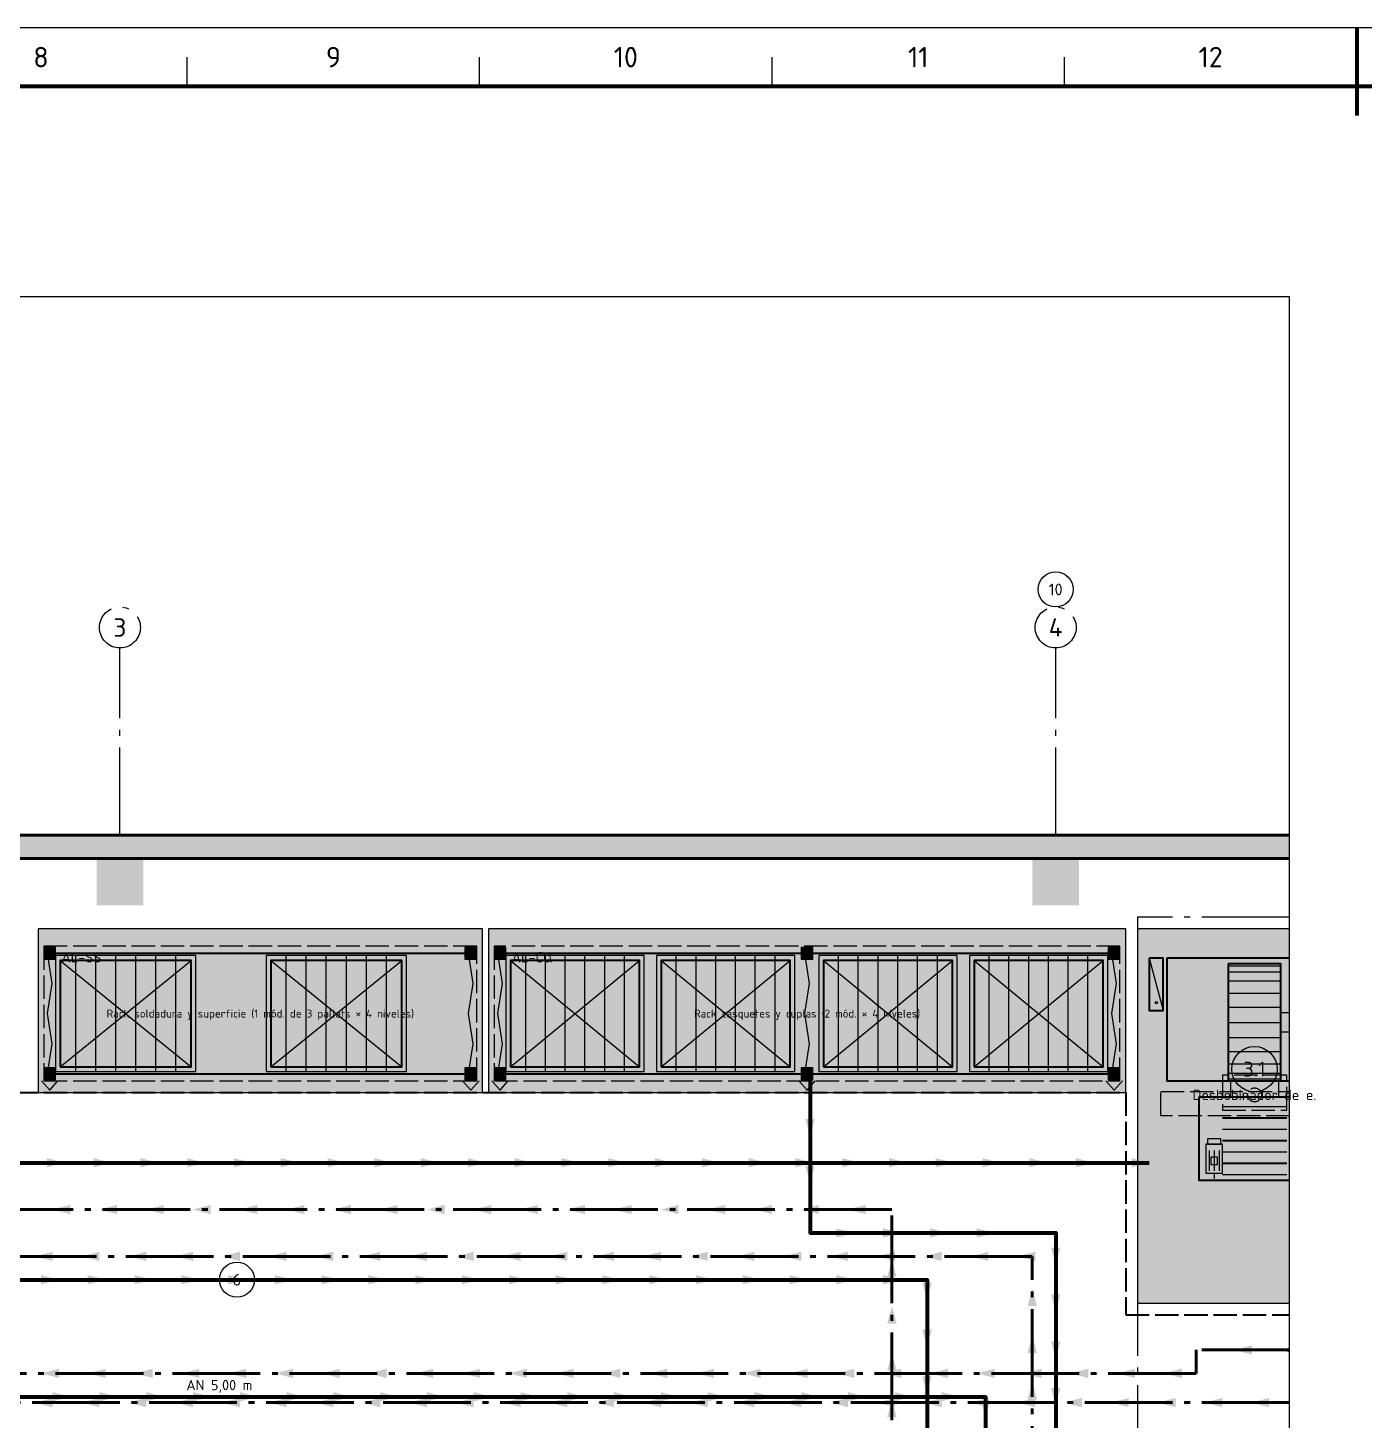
# Model space of a CAD drawing. Header units: millimetres. Extents: x 0 to 2430, y 0 to 841.
# Drawn here: x 367.2 to 595.8, y 603 to 841 of the extents above; entities that cross this region are included whole.
import ezdxf
from ezdxf.enums import TextEntityAlignment as Align

# ---------------------------------------------------------------- set-up
doc = ezdxf.new("R2010")
doc.units = ezdxf.units.MM
doc.linetypes.add('IRAM-E-TRAZOS', pattern=[5, 4, -1])
doc.linetypes.add('IRAM-F-TRAZO-PUNTO', pattern=[20, 15, -2, 1, -2])
for name, color, linetype, lineweight in [('06-TEXTO', 7, 'CONTINUOUS', 25), ('07-RECUADRO', 7, 'CONTINUOUS', 70), ('08-FINA', 5, 'CONTINUOUS', 18), ('A-COLUMNA', 7, 'CONTINUOUS', 50), ('A-EJE', 1, 'IRAM-F-TRAZO-PUNTO', 18), ('A-EQUIPO-FINO', 8, 'CONTINUOUS', 13), ('A-EQUIPO-OCULTO', 8, 'IRAM-E-TRAZOS', 13), ('A-EQUIPO-RELLENO', 9, 'CONTINUOUS', 13), ('A-EXTERIOR', 8, 'CONTINUOUS', 25), ('A-MURO', 7, 'CONTINUOUS', 50), ('A-PASO', 7, 'CONTINUOUS', 25), ('A-RELLENO', 9, 'CONTINUOUS', 13), ('A-SECTOR', 1, 'CONTINUOUS', 25), ('A-SECTOR-TXT', 1, 'CONTINUOUS', 25), ('A-SEGURIDAD', 1, 'IRAM-E-TRAZOS', 18), ('A-TEXTO', 7, 'CONTINUOUS', 18), ('F-MP', 5, 'CONTINUOUS', 70), ('F-SCRAP', 8, 'IRAM-F-TRAZO-PUNTO', 50)]:
    doc.layers.add(name, color=color, linetype=linetype, lineweight=lineweight)
for name, color, linetype, lineweight, true_color in [('A-EQUIPO', 30, 'CONTINUOUS', 35, 0xe67800), ('A-PASILLO', 2, 'IRAM-E-TRAZOS', 35, 0xd7a500), ('A-ZONA-LOG', 5, 'IRAM-F-TRAZO-PUNTO', 25, 0x285ac8)]:
    doc.layers.add(name, color=color, linetype=linetype, lineweight=lineweight, true_color=true_color)
doc.styles.add('ISO3098', font='isocpeur.ttf')

msp = doc.modelspace()

# ---------------------------------------------------------------- hatches: boundary and pattern name
at = {"layer": 'A-COLUMNA', "true_color": 0x000000}
h = msp.add_hatch(color=7, dxfattribs=at)
h.dxf.hatch_style = 1
h.paths.add_polyline_path([(379, 691), (387, 691), (387, 699), (379, 699)])
h = msp.add_hatch(color=7, dxfattribs=at)
h.dxf.hatch_style = 1
h.paths.add_polyline_path([(539, 691), (547, 691), (547, 699), (539, 699)])
at = {"layer": 'A-EQUIPO-RELLENO', "true_color": 0x969ba0}
h = msp.add_hatch(color=7, dxfattribs=at)
h.dxf.hatch_style = 1
h.paths.add_polyline_path([(370, 681.8), (372, 681.8), (372, 683.8), (370, 683.8)])
h = msp.add_hatch(color=7, dxfattribs=at)
h.dxf.hatch_style = 1
h.paths.add_polyline_path([(442, 681.8), (444, 681.8), (444, 683.8), (442, 683.8)])
h = msp.add_hatch(color=7, dxfattribs=at)
h.dxf.hatch_style = 1
h.paths.add_polyline_path([(447, 681.8), (449, 681.8), (449, 683.8), (447, 683.8)])
h = msp.add_hatch(color=7, dxfattribs=at)
h.dxf.hatch_style = 1
h.paths.add_polyline_path([(499.5, 681.8), (501.5, 681.8), (501.5, 683.8), (499.5, 683.8)])
h = msp.add_hatch(color=7, dxfattribs=at)
h.dxf.hatch_style = 1
h.paths.add_polyline_path([(552, 681.8), (554, 681.8), (554, 683.8), (552, 683.8)])
at = {"layer": 'A-EQUIPO-RELLENO', "true_color": 0xeedec0}
h = msp.add_hatch(color=7, dxfattribs=at)
h.dxf.hatch_style = 1
h.paths.add_polyline_path([(372, 662.6), (396, 662.6), (396, 682.4), (372, 682.4)])
h = msp.add_hatch(color=7, dxfattribs=at)
h.dxf.hatch_style = 1
h.paths.add_polyline_path([(408, 662.6), (432, 662.6), (432, 682.4), (408, 682.4)])
h = msp.add_hatch(color=7, dxfattribs=at)
h.dxf.hatch_style = 1
h.paths.add_polyline_path([(449, 662.6), (472.65, 662.6), (472.65, 682.4), (449, 682.4)])
h = msp.add_hatch(color=7, dxfattribs=at)
h.dxf.hatch_style = 1
h.paths.add_polyline_path([(474.75, 662.6), (498.4, 662.6), (498.4, 682.4), (474.75, 682.4)])
h = msp.add_hatch(color=7, dxfattribs=at)
h.dxf.hatch_style = 1
h.paths.add_polyline_path([(502.5, 662.6), (526.15, 662.6), (526.15, 682.4), (502.5, 682.4)])
h = msp.add_hatch(color=7, dxfattribs=at)
h.dxf.hatch_style = 1
h.paths.add_polyline_path([(528.25, 662.6), (551.9, 662.6), (551.9, 682.4), (528.25, 682.4)])
at = {"layer": 'A-EQUIPO-RELLENO', "true_color": 0xcdd0d4}
h = msp.add_hatch(color=7, dxfattribs=at)
h.dxf.hatch_style = 1
h.paths.add_polyline_path([(559, 682), (559, 673), (561.4, 673), (561.4, 682)])
at = {"layer": 'A-EQUIPO-RELLENO', "true_color": 0xeeeeee}
h = msp.add_hatch(color=7, dxfattribs=at)
h.dxf.hatch_style = 1
h.paths.add_polyline_path([(562, 661), (562, 682), (583, 682), (583, 661)])
at = {"layer": 'A-EQUIPO-RELLENO', "true_color": 0xe2e7ee}
h = msp.add_hatch(color=7, dxfattribs=at)
h.dxf.hatch_style = 1
h.paths.add_polyline_path([(572.5, 681), (572.5, 661), (581.5, 661), (581.5, 681)])
at = {"layer": 'A-EQUIPO-RELLENO', "true_color": 0xcdd0d4}
h = msp.add_hatch(color=7, dxfattribs=at)
h.dxf.hatch_style = 1
h.paths.add_polyline_path([(581.5, 669.4), (581.5, 672.6), (583, 672.6), (583, 669.4)])
at = {"layer": 'A-EQUIPO-RELLENO', "true_color": 0xffffff}
h = msp.add_hatch(color=7, dxfattribs=at)
h.dxf.hatch_style = 1
h.paths.add_polyline_path([(580.872, 663), (580.7749, 663.8616), (580.4886, 664.68), (580.0273, 665.4142), (579.4142, 666.0273), (578.68, 666.4886), (577.8616, 666.7749), (577, 666.872), (576.1384, 666.7749), (575.32, 666.4886), (574.5858, 666.0273), (573.9727, 665.4142), (573.5114, 664.68), (573.2251, 663.8616), (573.128, 663), (573.2251, 662.1384), (573.5114, 661.32), (573.9727, 660.5858), (574.5858, 659.9727), (575.32, 659.5114), (576.1384, 659.2251), (577, 659.128), (577.8616, 659.2251), (578.68, 659.5114), (579.4142, 659.9727), (580.0273, 660.5858), (580.4886, 661.32), (580.7749, 662.1384)])
at = {"layer": 'A-EQUIPO-RELLENO', "true_color": 0x969ba0}
h = msp.add_hatch(color=7, dxfattribs=at)
h.dxf.hatch_style = 1
h.paths.add_polyline_path([(370, 661.2), (372, 661.2), (372, 663.2), (370, 663.2)])
h = msp.add_hatch(color=7, dxfattribs=at)
h.dxf.hatch_style = 1
h.paths.add_polyline_path([(442, 661.2), (444, 661.2), (444, 663.2), (442, 663.2)])
h = msp.add_hatch(color=7, dxfattribs=at)
h.dxf.hatch_style = 1
h.paths.add_polyline_path([(447, 661.2), (449, 661.2), (449, 663.2), (447, 663.2)])
h = msp.add_hatch(color=7, dxfattribs=at)
h.dxf.hatch_style = 1
h.paths.add_polyline_path([(499.5, 661.2), (501.5, 661.2), (501.5, 663.2), (499.5, 663.2)])
h = msp.add_hatch(color=7, dxfattribs=at)
h.dxf.hatch_style = 1
h.paths.add_polyline_path([(552, 661.2), (554, 661.2), (554, 663.2), (552, 663.2)])
at = {"layer": 'A-EQUIPO-RELLENO', "true_color": 0xe2e7ee}
h = msp.add_hatch(color=7, dxfattribs=at)
h.dxf.hatch_style = 1
h.paths.add_polyline_path([(567.5, 644), (567.5, 658.2), (583, 658.2), (583, 644)])
at = {"layer": 'A-EQUIPO-RELLENO', "true_color": 0xcdd0d4}
h = msp.add_hatch(color=7, dxfattribs=at)
h.dxf.hatch_style = 1
h.paths.add_polyline_path([(568.7, 650.2), (568.7, 645.2), (571.5, 645.2), (571.5, 650.2)])
at = {"layer": 'A-MURO', "true_color": 0x464646}
h = msp.add_hatch(color=7, dxfattribs=at)
h.dxf.hatch_style = 1
h.paths.add_polyline_path([(213, 699), (213, 703), (583, 703), (583, 699)])
at = {"layer": 'A-RELLENO', "true_color": 0xcde1f5}
h = msp.add_hatch(color=7, dxfattribs=at)
h.dxf.hatch_style = 1
h.paths.add_polyline_path([(369, 659), (445, 659), (445, 687), (369, 687)])
h = msp.add_hatch(color=7, dxfattribs=at)
h.dxf.hatch_style = 1
h.paths.add_polyline_path([(446, 659), (555, 659), (555, 687), (446, 687)])
at = {"layer": 'A-RELLENO', "true_color": 0xfde4c8}
h = msp.add_hatch(color=7, dxfattribs=at)
h.dxf.hatch_style = 1
h.paths.add_polyline_path([(557, 623), (557, 687), (583, 687), (583, 623)])
at = {"layer": 'F-MP', "true_color": 0x0046c8}
h = msp.add_hatch(color=7, dxfattribs=at)
h.dxf.hatch_style = 1
h.paths.add_polyline_path([(501, 651.5), (501.8, 654.5), (500.2, 654.5)])
h = msp.add_hatch(color=7, dxfattribs=at)
h.dxf.hatch_style = 1
h.paths.add_polyline_path([(373.5, 647), (370.5, 647.8), (370.5, 646.2)])
h = msp.add_hatch(color=7, dxfattribs=at)
h.dxf.hatch_style = 1
h.paths.add_polyline_path([(381.5, 647), (378.5, 647.8), (378.5, 646.2)])
h = msp.add_hatch(color=7, dxfattribs=at)
h.dxf.hatch_style = 1
h.paths.add_polyline_path([(389.5, 647), (386.5, 647.8), (386.5, 646.2)])
h = msp.add_hatch(color=7, dxfattribs=at)
h.dxf.hatch_style = 1
h.paths.add_polyline_path([(397.5, 647), (394.5, 647.8), (394.5, 646.2)])
h = msp.add_hatch(color=7, dxfattribs=at)
h.dxf.hatch_style = 1
h.paths.add_polyline_path([(405.5, 647), (402.5, 647.8), (402.5, 646.2)])
h = msp.add_hatch(color=7, dxfattribs=at)
h.dxf.hatch_style = 1
h.paths.add_polyline_path([(413.5, 647), (410.5, 647.8), (410.5, 646.2)])
h = msp.add_hatch(color=7, dxfattribs=at)
h.dxf.hatch_style = 1
h.paths.add_polyline_path([(421.5, 647), (418.5, 647.8), (418.5, 646.2)])
h = msp.add_hatch(color=7, dxfattribs=at)
h.dxf.hatch_style = 1
h.paths.add_polyline_path([(429.5, 647), (426.5, 647.8), (426.5, 646.2)])
h = msp.add_hatch(color=7, dxfattribs=at)
h.dxf.hatch_style = 1
h.paths.add_polyline_path([(437.5, 647), (434.5, 647.8), (434.5, 646.2)])
h = msp.add_hatch(color=7, dxfattribs=at)
h.dxf.hatch_style = 1
h.paths.add_polyline_path([(445.5, 647), (442.5, 647.8), (442.5, 646.2)])
h = msp.add_hatch(color=7, dxfattribs=at)
h.dxf.hatch_style = 1
h.paths.add_polyline_path([(453.5, 647), (450.5, 647.8), (450.5, 646.2)])
h = msp.add_hatch(color=7, dxfattribs=at)
h.dxf.hatch_style = 1
h.paths.add_polyline_path([(461.5, 647), (458.5, 647.8), (458.5, 646.2)])
h = msp.add_hatch(color=7, dxfattribs=at)
h.dxf.hatch_style = 1
h.paths.add_polyline_path([(469.5, 647), (466.5, 647.8), (466.5, 646.2)])
h = msp.add_hatch(color=7, dxfattribs=at)
h.dxf.hatch_style = 1
h.paths.add_polyline_path([(477.5, 647), (474.5, 647.8), (474.5, 646.2)])
h = msp.add_hatch(color=7, dxfattribs=at)
h.dxf.hatch_style = 1
h.paths.add_polyline_path([(485.5, 647), (482.5, 647.8), (482.5, 646.2)])
h = msp.add_hatch(color=7, dxfattribs=at)
h.dxf.hatch_style = 1
h.paths.add_polyline_path([(493.5, 647), (490.5, 647.8), (490.5, 646.2)])
h = msp.add_hatch(color=7, dxfattribs=at)
h.dxf.hatch_style = 1
h.paths.add_polyline_path([(501.5, 647), (498.5, 647.8), (498.5, 646.2)])
h = msp.add_hatch(color=7, dxfattribs=at)
h.dxf.hatch_style = 1
h.paths.add_polyline_path([(509.5, 647), (506.5, 647.8), (506.5, 646.2)])
h = msp.add_hatch(color=7, dxfattribs=at)
h.dxf.hatch_style = 1
h.paths.add_polyline_path([(517.5, 647), (514.5, 647.8), (514.5, 646.2)])
h = msp.add_hatch(color=7, dxfattribs=at)
h.dxf.hatch_style = 1
h.paths.add_polyline_path([(525.5, 647), (522.5, 647.8), (522.5, 646.2)])
h = msp.add_hatch(color=7, dxfattribs=at)
h.dxf.hatch_style = 1
h.paths.add_polyline_path([(533.5, 647), (530.5, 647.8), (530.5, 646.2)])
h = msp.add_hatch(color=7, dxfattribs=at)
h.dxf.hatch_style = 1
h.paths.add_polyline_path([(541.5, 647), (538.5, 647.8), (538.5, 646.2)])
h = msp.add_hatch(color=7, dxfattribs=at)
h.dxf.hatch_style = 1
h.paths.add_polyline_path([(549.5, 647), (546.5, 647.8), (546.5, 646.2)])
h = msp.add_hatch(color=7, dxfattribs=at)
h.dxf.hatch_style = 1
h.paths.add_polyline_path([(559, 647), (556, 647.8), (556, 646.2)])
h = msp.add_hatch(color=7, dxfattribs=at)
h.dxf.hatch_style = 1
h.paths.add_polyline_path([(501, 643.5), (501.8, 646.5), (500.2, 646.5)])
h = msp.add_hatch(color=7, dxfattribs=at)
h.dxf.hatch_style = 1
h.paths.add_polyline_path([(508.5, 635), (505.5, 635.8), (505.5, 634.2)])
h = msp.add_hatch(color=7, dxfattribs=at)
h.dxf.hatch_style = 1
h.paths.add_polyline_path([(516.5, 635), (513.5, 635.8), (513.5, 634.2)])
h = msp.add_hatch(color=7, dxfattribs=at)
h.dxf.hatch_style = 1
h.paths.add_polyline_path([(524.5, 635), (521.5, 635.8), (521.5, 634.2)])
h = msp.add_hatch(color=7, dxfattribs=at)
h.dxf.hatch_style = 1
h.paths.add_polyline_path([(532.5, 635), (529.5, 635.8), (529.5, 634.2)])
h = msp.add_hatch(color=7, dxfattribs=at)
h.dxf.hatch_style = 1
h.paths.add_polyline_path([(543, 629.5), (543.8, 632.5), (542.2, 632.5)])
h = msp.add_hatch(color=7, dxfattribs=at)
h.dxf.hatch_style = 1
h.paths.add_polyline_path([(372.5, 627), (369.5, 627.8), (369.5, 626.2)])
h = msp.add_hatch(color=7, dxfattribs=at)
h.dxf.hatch_style = 1
h.paths.add_polyline_path([(380.5, 627), (377.5, 627.8), (377.5, 626.2)])
h = msp.add_hatch(color=7, dxfattribs=at)
h.dxf.hatch_style = 1
h.paths.add_polyline_path([(388.5, 627), (385.5, 627.8), (385.5, 626.2)])
h = msp.add_hatch(color=7, dxfattribs=at)
h.dxf.hatch_style = 1
h.paths.add_polyline_path([(396.5, 627), (393.5, 627.8), (393.5, 626.2)])
h = msp.add_hatch(color=7, dxfattribs=at)
h.dxf.hatch_style = 1
h.paths.add_polyline_path([(404.5, 627), (401.5, 627.8), (401.5, 626.2)])
h = msp.add_hatch(color=7, dxfattribs=at)
h.dxf.hatch_style = 1
h.paths.add_polyline_path([(412.5, 627), (409.5, 627.8), (409.5, 626.2)])
h = msp.add_hatch(color=7, dxfattribs=at)
h.dxf.hatch_style = 1
h.paths.add_polyline_path([(420.5, 627), (417.5, 627.8), (417.5, 626.2)])
h = msp.add_hatch(color=7, dxfattribs=at)
h.dxf.hatch_style = 1
h.paths.add_polyline_path([(428.5, 627), (425.5, 627.8), (425.5, 626.2)])
h = msp.add_hatch(color=7, dxfattribs=at)
h.dxf.hatch_style = 1
h.paths.add_polyline_path([(436.5, 627), (433.5, 627.8), (433.5, 626.2)])
h = msp.add_hatch(color=7, dxfattribs=at)
h.dxf.hatch_style = 1
h.paths.add_polyline_path([(444.5, 627), (441.5, 627.8), (441.5, 626.2)])
h = msp.add_hatch(color=7, dxfattribs=at)
h.dxf.hatch_style = 1
h.paths.add_polyline_path([(452.5, 627), (449.5, 627.8), (449.5, 626.2)])
h = msp.add_hatch(color=7, dxfattribs=at)
h.dxf.hatch_style = 1
h.paths.add_polyline_path([(460.5, 627), (457.5, 627.8), (457.5, 626.2)])
h = msp.add_hatch(color=7, dxfattribs=at)
h.dxf.hatch_style = 1
h.paths.add_polyline_path([(468.5, 627), (465.5, 627.8), (465.5, 626.2)])
h = msp.add_hatch(color=7, dxfattribs=at)
h.dxf.hatch_style = 1
h.paths.add_polyline_path([(476.5, 627), (473.5, 627.8), (473.5, 626.2)])
h = msp.add_hatch(color=7, dxfattribs=at)
h.dxf.hatch_style = 1
h.paths.add_polyline_path([(484.5, 627), (481.5, 627.8), (481.5, 626.2)])
h = msp.add_hatch(color=7, dxfattribs=at)
h.dxf.hatch_style = 1
h.paths.add_polyline_path([(492.5, 627), (489.5, 627.8), (489.5, 626.2)])
h = msp.add_hatch(color=7, dxfattribs=at)
h.dxf.hatch_style = 1
h.paths.add_polyline_path([(500.5, 627), (497.5, 627.8), (497.5, 626.2)])
h = msp.add_hatch(color=7, dxfattribs=at)
h.dxf.hatch_style = 1
h.paths.add_polyline_path([(508.5, 627), (505.5, 627.8), (505.5, 626.2)])
h = msp.add_hatch(color=7, dxfattribs=at)
h.dxf.hatch_style = 1
h.paths.add_polyline_path([(516.5, 627), (513.5, 627.8), (513.5, 626.2)])
h = msp.add_hatch(color=7, dxfattribs=at)
h.dxf.hatch_style = 1
h.paths.add_polyline_path([(521, 623.5), (521.8, 626.5), (520.2, 626.5)])
h = msp.add_hatch(color=7, dxfattribs=at)
h.dxf.hatch_style = 1
h.paths.add_polyline_path([(543, 621.5), (543.8, 624.5), (542.2, 624.5)])
h = msp.add_hatch(color=7, dxfattribs=at)
h.dxf.hatch_style = 1
h.paths.add_polyline_path([(521, 615.5), (521.8, 618.5), (520.2, 618.5)])
h = msp.add_hatch(color=7, dxfattribs=at)
h.dxf.hatch_style = 1
h.paths.add_polyline_path([(543, 613.5), (543.8, 616.5), (542.2, 616.5)])
h = msp.add_hatch(color=7, dxfattribs=at)
h.dxf.hatch_style = 1
h.paths.add_polyline_path([(521, 607.5), (521.8, 610.5), (520.2, 610.5)])
h = msp.add_hatch(color=7, dxfattribs=at)
h.dxf.hatch_style = 1
h.paths.add_polyline_path([(374.5, 607), (371.5, 607.8), (371.5, 606.2)])
h = msp.add_hatch(color=7, dxfattribs=at)
h.dxf.hatch_style = 1
h.paths.add_polyline_path([(382.5, 607), (379.5, 607.8), (379.5, 606.2)])
h = msp.add_hatch(color=7, dxfattribs=at)
h.dxf.hatch_style = 1
h.paths.add_polyline_path([(390.5, 607), (387.5, 607.8), (387.5, 606.2)])
h = msp.add_hatch(color=7, dxfattribs=at)
h.dxf.hatch_style = 1
h.paths.add_polyline_path([(398.5, 607), (395.5, 607.8), (395.5, 606.2)])
h = msp.add_hatch(color=7, dxfattribs=at)
h.dxf.hatch_style = 1
h.paths.add_polyline_path([(406.5, 607), (403.5, 607.8), (403.5, 606.2)])
h = msp.add_hatch(color=7, dxfattribs=at)
h.dxf.hatch_style = 1
h.paths.add_polyline_path([(414.5, 607), (411.5, 607.8), (411.5, 606.2)])
h = msp.add_hatch(color=7, dxfattribs=at)
h.dxf.hatch_style = 1
h.paths.add_polyline_path([(422.5, 607), (419.5, 607.8), (419.5, 606.2)])
h = msp.add_hatch(color=7, dxfattribs=at)
h.dxf.hatch_style = 1
h.paths.add_polyline_path([(430.5, 607), (427.5, 607.8), (427.5, 606.2)])
h = msp.add_hatch(color=7, dxfattribs=at)
h.dxf.hatch_style = 1
h.paths.add_polyline_path([(438.5, 607), (435.5, 607.8), (435.5, 606.2)])
h = msp.add_hatch(color=7, dxfattribs=at)
h.dxf.hatch_style = 1
h.paths.add_polyline_path([(446.5, 607), (443.5, 607.8), (443.5, 606.2)])
h = msp.add_hatch(color=7, dxfattribs=at)
h.dxf.hatch_style = 1
h.paths.add_polyline_path([(454.5, 607), (451.5, 607.8), (451.5, 606.2)])
h = msp.add_hatch(color=7, dxfattribs=at)
h.dxf.hatch_style = 1
h.paths.add_polyline_path([(462.5, 607), (459.5, 607.8), (459.5, 606.2)])
h = msp.add_hatch(color=7, dxfattribs=at)
h.dxf.hatch_style = 1
h.paths.add_polyline_path([(470.5, 607), (467.5, 607.8), (467.5, 606.2)])
h = msp.add_hatch(color=7, dxfattribs=at)
h.dxf.hatch_style = 1
h.paths.add_polyline_path([(478.5, 607), (475.5, 607.8), (475.5, 606.2)])
h = msp.add_hatch(color=7, dxfattribs=at)
h.dxf.hatch_style = 1
h.paths.add_polyline_path([(486.5, 607), (483.5, 607.8), (483.5, 606.2)])
h = msp.add_hatch(color=7, dxfattribs=at)
h.dxf.hatch_style = 1
h.paths.add_polyline_path([(494.5, 607), (491.5, 607.8), (491.5, 606.2)])
h = msp.add_hatch(color=7, dxfattribs=at)
h.dxf.hatch_style = 1
h.paths.add_polyline_path([(502.5, 607), (499.5, 607.8), (499.5, 606.2)])
h = msp.add_hatch(color=7, dxfattribs=at)
h.dxf.hatch_style = 1
h.paths.add_polyline_path([(510.5, 607), (507.5, 607.8), (507.5, 606.2)])
h = msp.add_hatch(color=7, dxfattribs=at)
h.dxf.hatch_style = 1
h.paths.add_polyline_path([(518.5, 607), (515.5, 607.8), (515.5, 606.2)])
h = msp.add_hatch(color=7, dxfattribs=at)
h.dxf.hatch_style = 1
h.paths.add_polyline_path([(526.5, 607), (523.5, 607.8), (523.5, 606.2)])
h = msp.add_hatch(color=7, dxfattribs=at)
h.dxf.hatch_style = 1
h.paths.add_polyline_path([(543, 605.5), (543.8, 608.5), (542.2, 608.5)])
h = msp.add_hatch(color=7, dxfattribs=at)
h.dxf.hatch_style = 1
h.paths.add_polyline_path([(531, 603.5), (531.8, 606.5), (530.2, 606.5)])
at = {"layer": 'F-SCRAP', "true_color": 0x787878}
h = msp.add_hatch(color=7, dxfattribs=at)
h.dxf.hatch_style = 1
h.paths.add_polyline_path([(371.5, 639), (374.5, 638.2), (374.5, 639.8)])
h = msp.add_hatch(color=7, dxfattribs=at)
h.dxf.hatch_style = 1
h.paths.add_polyline_path([(379.5, 639), (382.5, 638.2), (382.5, 639.8)])
h = msp.add_hatch(color=7, dxfattribs=at)
h.dxf.hatch_style = 1
h.paths.add_polyline_path([(387.5, 639), (390.5, 638.2), (390.5, 639.8)])
h = msp.add_hatch(color=7, dxfattribs=at)
h.dxf.hatch_style = 1
h.paths.add_polyline_path([(395.5, 639), (398.5, 638.2), (398.5, 639.8)])
h = msp.add_hatch(color=7, dxfattribs=at)
h.dxf.hatch_style = 1
h.paths.add_polyline_path([(403.5, 639), (406.5, 638.2), (406.5, 639.8)])
h = msp.add_hatch(color=7, dxfattribs=at)
h.dxf.hatch_style = 1
h.paths.add_polyline_path([(411.5, 639), (414.5, 638.2), (414.5, 639.8)])
h = msp.add_hatch(color=7, dxfattribs=at)
h.dxf.hatch_style = 1
h.paths.add_polyline_path([(419.5, 639), (422.5, 638.2), (422.5, 639.8)])
h = msp.add_hatch(color=7, dxfattribs=at)
h.dxf.hatch_style = 1
h.paths.add_polyline_path([(427.5, 639), (430.5, 638.2), (430.5, 639.8)])
h = msp.add_hatch(color=7, dxfattribs=at)
h.dxf.hatch_style = 1
h.paths.add_polyline_path([(435.5, 639), (438.5, 638.2), (438.5, 639.8)])
h = msp.add_hatch(color=7, dxfattribs=at)
h.dxf.hatch_style = 1
h.paths.add_polyline_path([(443.5, 639), (446.5, 638.2), (446.5, 639.8)])
h = msp.add_hatch(color=7, dxfattribs=at)
h.dxf.hatch_style = 1
h.paths.add_polyline_path([(451.5, 639), (454.5, 638.2), (454.5, 639.8)])
h = msp.add_hatch(color=7, dxfattribs=at)
h.dxf.hatch_style = 1
h.paths.add_polyline_path([(459.5, 639), (462.5, 638.2), (462.5, 639.8)])
h = msp.add_hatch(color=7, dxfattribs=at)
h.dxf.hatch_style = 1
h.paths.add_polyline_path([(467.5, 639), (470.5, 638.2), (470.5, 639.8)])
h = msp.add_hatch(color=7, dxfattribs=at)
h.dxf.hatch_style = 1
h.paths.add_polyline_path([(475.5, 639), (478.5, 638.2), (478.5, 639.8)])
h = msp.add_hatch(color=7, dxfattribs=at)
h.dxf.hatch_style = 1
h.paths.add_polyline_path([(483.5, 639), (486.5, 638.2), (486.5, 639.8)])
h = msp.add_hatch(color=7, dxfattribs=at)
h.dxf.hatch_style = 1
h.paths.add_polyline_path([(491.5, 639), (494.5, 638.2), (494.5, 639.8)])
h = msp.add_hatch(color=7, dxfattribs=at)
h.dxf.hatch_style = 1
h.paths.add_polyline_path([(499.5, 639), (502.5, 638.2), (502.5, 639.8)])
h = msp.add_hatch(color=7, dxfattribs=at)
h.dxf.hatch_style = 1
h.paths.add_polyline_path([(507.5, 639), (510.5, 638.2), (510.5, 639.8)])
h = msp.add_hatch(color=7, dxfattribs=at)
h.dxf.hatch_style = 1
h.paths.add_polyline_path([(368.5, 631), (371.5, 630.2), (371.5, 631.8)])
h = msp.add_hatch(color=7, dxfattribs=at)
h.dxf.hatch_style = 1
h.paths.add_polyline_path([(376.5, 631), (379.5, 630.2), (379.5, 631.8)])
h = msp.add_hatch(color=7, dxfattribs=at)
h.dxf.hatch_style = 1
h.paths.add_polyline_path([(384.5, 631), (387.5, 630.2), (387.5, 631.8)])
h = msp.add_hatch(color=7, dxfattribs=at)
h.dxf.hatch_style = 1
h.paths.add_polyline_path([(392.5, 631), (395.5, 630.2), (395.5, 631.8)])
h = msp.add_hatch(color=7, dxfattribs=at)
h.dxf.hatch_style = 1
h.paths.add_polyline_path([(400.5, 631), (403.5, 630.2), (403.5, 631.8)])
h = msp.add_hatch(color=7, dxfattribs=at)
h.dxf.hatch_style = 1
h.paths.add_polyline_path([(408.5, 631), (411.5, 630.2), (411.5, 631.8)])
h = msp.add_hatch(color=7, dxfattribs=at)
h.dxf.hatch_style = 1
h.paths.add_polyline_path([(416.5, 631), (419.5, 630.2), (419.5, 631.8)])
h = msp.add_hatch(color=7, dxfattribs=at)
h.dxf.hatch_style = 1
h.paths.add_polyline_path([(424.5, 631), (427.5, 630.2), (427.5, 631.8)])
h = msp.add_hatch(color=7, dxfattribs=at)
h.dxf.hatch_style = 1
h.paths.add_polyline_path([(432.5, 631), (435.5, 630.2), (435.5, 631.8)])
h = msp.add_hatch(color=7, dxfattribs=at)
h.dxf.hatch_style = 1
h.paths.add_polyline_path([(440.5, 631), (443.5, 630.2), (443.5, 631.8)])
h = msp.add_hatch(color=7, dxfattribs=at)
h.dxf.hatch_style = 1
h.paths.add_polyline_path([(448.5, 631), (451.5, 630.2), (451.5, 631.8)])
h = msp.add_hatch(color=7, dxfattribs=at)
h.dxf.hatch_style = 1
h.paths.add_polyline_path([(456.5, 631), (459.5, 630.2), (459.5, 631.8)])
h = msp.add_hatch(color=7, dxfattribs=at)
h.dxf.hatch_style = 1
h.paths.add_polyline_path([(464.5, 631), (467.5, 630.2), (467.5, 631.8)])
h = msp.add_hatch(color=7, dxfattribs=at)
h.dxf.hatch_style = 1
h.paths.add_polyline_path([(472.5, 631), (475.5, 630.2), (475.5, 631.8)])
h = msp.add_hatch(color=7, dxfattribs=at)
h.dxf.hatch_style = 1
h.paths.add_polyline_path([(480.5, 631), (483.5, 630.2), (483.5, 631.8)])
h = msp.add_hatch(color=7, dxfattribs=at)
h.dxf.hatch_style = 1
h.paths.add_polyline_path([(488.5, 631), (491.5, 630.2), (491.5, 631.8)])
h = msp.add_hatch(color=7, dxfattribs=at)
h.dxf.hatch_style = 1
h.paths.add_polyline_path([(496.5, 631), (499.5, 630.2), (499.5, 631.8)])
h = msp.add_hatch(color=7, dxfattribs=at)
h.dxf.hatch_style = 1
h.paths.add_polyline_path([(504.5, 631), (507.5, 630.2), (507.5, 631.8)])
h = msp.add_hatch(color=7, dxfattribs=at)
h.dxf.hatch_style = 1
h.paths.add_polyline_path([(512.5, 631), (515.5, 630.2), (515.5, 631.8)])
h = msp.add_hatch(color=7, dxfattribs=at)
h.dxf.hatch_style = 1
h.paths.add_polyline_path([(520.5, 631), (523.5, 630.2), (523.5, 631.8)])
h = msp.add_hatch(color=7, dxfattribs=at)
h.dxf.hatch_style = 1
h.paths.add_polyline_path([(528.5, 631), (531.5, 630.2), (531.5, 631.8)])
h = msp.add_hatch(color=7, dxfattribs=at)
h.dxf.hatch_style = 1
h.paths.add_polyline_path([(536.5, 631), (539.5, 630.2), (539.5, 631.8)])
h = msp.add_hatch(color=7, dxfattribs=at)
h.dxf.hatch_style = 1
h.paths.add_polyline_path([(515, 630.5), (514.2, 627.5), (515.8, 627.5)])
h = msp.add_hatch(color=7, dxfattribs=at)
h.dxf.hatch_style = 1
h.paths.add_polyline_path([(539, 625.5), (538.2, 622.5), (539.8, 622.5)])
h = msp.add_hatch(color=7, dxfattribs=at)
h.dxf.hatch_style = 1
h.paths.add_polyline_path([(515, 622.5), (514.2, 619.5), (515.8, 619.5)])
h = msp.add_hatch(color=7, dxfattribs=at)
h.dxf.hatch_style = 1
h.paths.add_polyline_path([(539, 617.5), (538.2, 614.5), (539.8, 614.5)])
h = msp.add_hatch(color=7, dxfattribs=at)
h.dxf.hatch_style = 1
h.paths.add_polyline_path([(515, 614.5), (514.2, 611.5), (515.8, 611.5)])
h = msp.add_hatch(color=7, dxfattribs=at)
h.dxf.hatch_style = 1
h.paths.add_polyline_path([(573.5832, 615), (576.5832, 614.2), (576.5832, 615.8)])
h = msp.add_hatch(color=7, dxfattribs=at)
h.dxf.hatch_style = 1
h.paths.add_polyline_path([(581.5832, 615), (583, 615.3778), (583, 614.6222)])
h = msp.add_hatch(color=7, dxfattribs=at)
h.dxf.hatch_style = 1
h.paths.add_polyline_path([(369.5832, 611), (372.5832, 610.2), (372.5832, 611.8)])
h = msp.add_hatch(color=7, dxfattribs=at)
h.dxf.hatch_style = 1
h.paths.add_polyline_path([(377.5832, 611), (380.5832, 610.2), (380.5832, 611.8)])
h = msp.add_hatch(color=7, dxfattribs=at)
h.dxf.hatch_style = 1
h.paths.add_polyline_path([(385.5832, 611), (388.5832, 610.2), (388.5832, 611.8)])
h = msp.add_hatch(color=7, dxfattribs=at)
h.dxf.hatch_style = 1
h.paths.add_polyline_path([(393.5832, 611), (396.5832, 610.2), (396.5832, 611.8)])
h = msp.add_hatch(color=7, dxfattribs=at)
h.dxf.hatch_style = 1
h.paths.add_polyline_path([(401.5832, 611), (404.5832, 610.2), (404.5832, 611.8)])
h = msp.add_hatch(color=7, dxfattribs=at)
h.dxf.hatch_style = 1
h.paths.add_polyline_path([(409.5832, 611), (412.5832, 610.2), (412.5832, 611.8)])
h = msp.add_hatch(color=7, dxfattribs=at)
h.dxf.hatch_style = 1
h.paths.add_polyline_path([(417.5832, 611), (420.5832, 610.2), (420.5832, 611.8)])
h = msp.add_hatch(color=7, dxfattribs=at)
h.dxf.hatch_style = 1
h.paths.add_polyline_path([(425.5832, 611), (428.5832, 610.2), (428.5832, 611.8)])
h = msp.add_hatch(color=7, dxfattribs=at)
h.dxf.hatch_style = 1
h.paths.add_polyline_path([(433.5832, 611), (436.5832, 610.2), (436.5832, 611.8)])
h = msp.add_hatch(color=7, dxfattribs=at)
h.dxf.hatch_style = 1
h.paths.add_polyline_path([(441.5832, 611), (444.5832, 610.2), (444.5832, 611.8)])
h = msp.add_hatch(color=7, dxfattribs=at)
h.dxf.hatch_style = 1
h.paths.add_polyline_path([(449.5832, 611), (452.5832, 610.2), (452.5832, 611.8)])
h = msp.add_hatch(color=7, dxfattribs=at)
h.dxf.hatch_style = 1
h.paths.add_polyline_path([(457.5832, 611), (460.5832, 610.2), (460.5832, 611.8)])
h = msp.add_hatch(color=7, dxfattribs=at)
h.dxf.hatch_style = 1
h.paths.add_polyline_path([(465.5832, 611), (468.5832, 610.2), (468.5832, 611.8)])
h = msp.add_hatch(color=7, dxfattribs=at)
h.dxf.hatch_style = 1
h.paths.add_polyline_path([(473.5832, 611), (476.5832, 610.2), (476.5832, 611.8)])
h = msp.add_hatch(color=7, dxfattribs=at)
h.dxf.hatch_style = 1
h.paths.add_polyline_path([(481.5832, 611), (484.5832, 610.2), (484.5832, 611.8)])
h = msp.add_hatch(color=7, dxfattribs=at)
h.dxf.hatch_style = 1
h.paths.add_polyline_path([(489.5832, 611), (492.5832, 610.2), (492.5832, 611.8)])
h = msp.add_hatch(color=7, dxfattribs=at)
h.dxf.hatch_style = 1
h.paths.add_polyline_path([(497.5832, 611), (500.5832, 610.2), (500.5832, 611.8)])
h = msp.add_hatch(color=7, dxfattribs=at)
h.dxf.hatch_style = 1
h.paths.add_polyline_path([(505.5832, 611), (508.5832, 610.2), (508.5832, 611.8)])
h = msp.add_hatch(color=7, dxfattribs=at)
h.dxf.hatch_style = 1
h.paths.add_polyline_path([(513.5832, 611), (516.5832, 610.2), (516.5832, 611.8)])
h = msp.add_hatch(color=7, dxfattribs=at)
h.dxf.hatch_style = 1
h.paths.add_polyline_path([(521.5832, 611), (524.5832, 610.2), (524.5832, 611.8)])
h = msp.add_hatch(color=7, dxfattribs=at)
h.dxf.hatch_style = 1
h.paths.add_polyline_path([(529.5832, 611), (532.5832, 610.2), (532.5832, 611.8)])
h = msp.add_hatch(color=7, dxfattribs=at)
h.dxf.hatch_style = 1
h.paths.add_polyline_path([(537.5832, 611), (540.5832, 610.2), (540.5832, 611.8)])
h = msp.add_hatch(color=7, dxfattribs=at)
h.dxf.hatch_style = 1
h.paths.add_polyline_path([(545.5832, 611), (548.5832, 610.2), (548.5832, 611.8)])
h = msp.add_hatch(color=7, dxfattribs=at)
h.dxf.hatch_style = 1
h.paths.add_polyline_path([(553.5832, 611), (556.5832, 610.2), (556.5832, 611.8)])
h = msp.add_hatch(color=7, dxfattribs=at)
h.dxf.hatch_style = 1
h.paths.add_polyline_path([(561.5832, 611), (564.5832, 610.2), (564.5832, 611.8)])
h = msp.add_hatch(color=7, dxfattribs=at)
h.dxf.hatch_style = 1
h.paths.add_polyline_path([(539, 609.5), (538.2, 606.5), (539.8, 606.5)])
h = msp.add_hatch(color=7, dxfattribs=at)
h.dxf.hatch_style = 1
h.paths.add_polyline_path([(368.5, 606), (371.5, 605.2), (371.5, 606.8)])
h = msp.add_hatch(color=7, dxfattribs=at)
h.dxf.hatch_style = 1
h.paths.add_polyline_path([(376.5, 606), (379.5, 605.2), (379.5, 606.8)])
h = msp.add_hatch(color=7, dxfattribs=at)
h.dxf.hatch_style = 1
h.paths.add_polyline_path([(384.5, 606), (387.5, 605.2), (387.5, 606.8)])
h = msp.add_hatch(color=7, dxfattribs=at)
h.dxf.hatch_style = 1
h.paths.add_polyline_path([(392.5, 606), (395.5, 605.2), (395.5, 606.8)])
h = msp.add_hatch(color=7, dxfattribs=at)
h.dxf.hatch_style = 1
h.paths.add_polyline_path([(400.5, 606), (403.5, 605.2), (403.5, 606.8)])
h = msp.add_hatch(color=7, dxfattribs=at)
h.dxf.hatch_style = 1
h.paths.add_polyline_path([(408.5, 606), (411.5, 605.2), (411.5, 606.8)])
h = msp.add_hatch(color=7, dxfattribs=at)
h.dxf.hatch_style = 1
h.paths.add_polyline_path([(416.5, 606), (419.5, 605.2), (419.5, 606.8)])
h = msp.add_hatch(color=7, dxfattribs=at)
h.dxf.hatch_style = 1
h.paths.add_polyline_path([(424.5, 606), (427.5, 605.2), (427.5, 606.8)])
h = msp.add_hatch(color=7, dxfattribs=at)
h.dxf.hatch_style = 1
h.paths.add_polyline_path([(432.5, 606), (435.5, 605.2), (435.5, 606.8)])
h = msp.add_hatch(color=7, dxfattribs=at)
h.dxf.hatch_style = 1
h.paths.add_polyline_path([(440.5, 606), (443.5, 605.2), (443.5, 606.8)])
h = msp.add_hatch(color=7, dxfattribs=at)
h.dxf.hatch_style = 1
h.paths.add_polyline_path([(448.5, 606), (451.5, 605.2), (451.5, 606.8)])
h = msp.add_hatch(color=7, dxfattribs=at)
h.dxf.hatch_style = 1
h.paths.add_polyline_path([(456.5, 606), (459.5, 605.2), (459.5, 606.8)])
h = msp.add_hatch(color=7, dxfattribs=at)
h.dxf.hatch_style = 1
h.paths.add_polyline_path([(464.5, 606), (467.5, 605.2), (467.5, 606.8)])
h = msp.add_hatch(color=7, dxfattribs=at)
h.dxf.hatch_style = 1
h.paths.add_polyline_path([(472.5, 606), (475.5, 605.2), (475.5, 606.8)])
h = msp.add_hatch(color=7, dxfattribs=at)
h.dxf.hatch_style = 1
h.paths.add_polyline_path([(480.5, 606), (483.5, 605.2), (483.5, 606.8)])
h = msp.add_hatch(color=7, dxfattribs=at)
h.dxf.hatch_style = 1
h.paths.add_polyline_path([(488.5, 606), (491.5, 605.2), (491.5, 606.8)])
h = msp.add_hatch(color=7, dxfattribs=at)
h.dxf.hatch_style = 1
h.paths.add_polyline_path([(496.5, 606), (499.5, 605.2), (499.5, 606.8)])
h = msp.add_hatch(color=7, dxfattribs=at)
h.dxf.hatch_style = 1
h.paths.add_polyline_path([(504.5, 606), (507.5, 605.2), (507.5, 606.8)])
h = msp.add_hatch(color=7, dxfattribs=at)
h.dxf.hatch_style = 1
h.paths.add_polyline_path([(512.5, 606), (515.5, 605.2), (515.5, 606.8)])
h = msp.add_hatch(color=7, dxfattribs=at)
h.dxf.hatch_style = 1
h.paths.add_polyline_path([(515, 606.5), (514.2, 603.5), (515.8, 603.5)])
h = msp.add_hatch(color=7, dxfattribs=at)
h.dxf.hatch_style = 1
h.paths.add_polyline_path([(520.5, 606), (523.5, 605.2), (523.5, 606.8)])
h = msp.add_hatch(color=7, dxfattribs=at)
h.dxf.hatch_style = 1
h.paths.add_polyline_path([(528.5, 606), (531.5, 605.2), (531.5, 606.8)])
h = msp.add_hatch(color=7, dxfattribs=at)
h.dxf.hatch_style = 1
h.paths.add_polyline_path([(536.5, 606), (539.5, 605.2), (539.5, 606.8)])
h = msp.add_hatch(color=7, dxfattribs=at)
h.dxf.hatch_style = 1
h.paths.add_polyline_path([(544.5, 606), (547.5, 605.2), (547.5, 606.8)])
h = msp.add_hatch(color=7, dxfattribs=at)
h.dxf.hatch_style = 1
h.paths.add_polyline_path([(552.5, 606), (555.5, 605.2), (555.5, 606.8)])
h = msp.add_hatch(color=7, dxfattribs=at)
h.dxf.hatch_style = 1
h.paths.add_polyline_path([(560.5, 606), (563.5, 605.2), (563.5, 606.8)])
h = msp.add_hatch(color=7, dxfattribs=at)
h.dxf.hatch_style = 1
h.paths.add_polyline_path([(568.5, 606), (571.5, 605.2), (571.5, 606.8)])
h = msp.add_hatch(color=7, dxfattribs=at)
h.dxf.hatch_style = 1
h.paths.add_polyline_path([(576.5, 606), (579.5, 605.2), (579.5, 606.8)])

# ---------------------------------------------------------------- linework, layer by layer
at = {"layer": '07-RECUADRO'}
msp.add_line((594.5, 841), (594.5, 826), dxfattribs=at)
msp.add_lwpolyline([(25, 10), (1179, 10), (1179, 831), (25, 831)], close=True, dxfattribs=at)
at = {"layer": '08-FINA'}
for p, q in [((394.5, 831), (394.5, 836)), ((444.5, 831), (444.5, 836)), ((494.5, 831), (494.5, 836)), ((544.5, 831), (544.5, 836))]:
    msp.add_line(p, q, dxfattribs=at)
msp.add_lwpolyline([(0, 0), (1189, 0), (1189, 841), (0, 841)], close=True, dxfattribs=at)
at = {"layer": 'A-EJE'}
for p, q in [((383, 703), (383, 735)), ((543, 703), (543, 735))]:
    msp.add_line(p, q, dxfattribs=at)
for centre in [(383, 738.5), (543, 738.5)]:
    msp.add_circle(centre, 3.5, dxfattribs=at)
at = {"layer": 'A-EQUIPO'}
for p, q in [((370, 682.8), (444, 682.8)), ((447, 682.8), (554, 682.8)), ((370, 662.2), (444, 662.2)), ((447, 662.2), (554, 662.2)), ((571.5, 654.6667), (582.5, 654.6667)), ((571.5, 650.8), (582.5, 650.8)), ((571.5, 646.9333), (582.5, 646.9333))]:
    msp.add_line(p, q, dxfattribs=at)
for points in [[(372.8, 663.4), (395.2, 663.4), (395.2, 681.6), (372.8, 681.6)], [(408.8, 663.4), (431.2, 663.4), (431.2, 681.6), (408.8, 681.6)], [(449.8, 663.4), (471.85, 663.4), (471.85, 681.6), (449.8, 681.6)], [(475.55, 663.4), (497.6, 663.4), (497.6, 681.6), (475.55, 681.6)], [(503.3, 663.4), (525.35, 663.4), (525.35, 681.6), (503.3, 681.6)], [(529.05, 663.4), (551.1, 663.4), (551.1, 681.6), (529.05, 681.6)], [(559, 682), (559, 673), (561.4, 673), (561.4, 682)], [(572.5, 681), (572.5, 661), (581.5, 661), (581.5, 681)]]:
    msp.add_lwpolyline(points, close=True, dxfattribs=at)
for points in [[(562, 682), (562, 661), (583, 661)], [(583, 682), (562, 682)], [(567.5, 658.2), (567.5, 644), (583, 644)], [(583, 658.2), (567.5, 658.2)]]:
    msp.add_lwpolyline(points, dxfattribs=at)
at = {"layer": 'A-EQUIPO-FINO'}
for p, q in [((372.8, 663.4), (395.2, 681.6)), ((372.8, 681.6), (395.2, 663.4)), ((375.4286, 662.6), (375.4286, 682.4)), ((378.8571, 662.6), (378.8571, 682.4)), ((382.2857, 662.6), (382.2857, 682.4)), ((385.7143, 662.6), (385.7143, 682.4)), ((389.1429, 662.6), (389.1429, 682.4)), ((392.5714, 662.6), (392.5714, 682.4)), ((408.8, 663.4), (431.2, 681.6)), ((408.8, 681.6), (431.2, 663.4)), ((411.4286, 662.6), (411.4286, 682.4)), ((414.8571, 662.6), (414.8571, 682.4)), ((418.2857, 662.6), (418.2857, 682.4)), ((421.7143, 662.6), (421.7143, 682.4)), ((425.1429, 662.6), (425.1429, 682.4)), ((428.5714, 662.6), (428.5714, 682.4)), ((449.8, 663.4), (471.85, 681.6)), ((449.8, 681.6), (471.85, 663.4)), ((452.3786, 662.6), (452.3786, 682.4)), ((455.7571, 662.6), (455.7571, 682.4)), ((459.1357, 662.6), (459.1357, 682.4)), ((462.5143, 662.6), (462.5143, 682.4)), ((465.8929, 662.6), (465.8929, 682.4)), ((469.2714, 662.6), (469.2714, 682.4)), ((475.55, 663.4), (497.6, 681.6)), ((475.55, 681.6), (497.6, 663.4)), ((478.1286, 662.6), (478.1286, 682.4)), ((481.5071, 662.6), (481.5071, 682.4)), ((484.8857, 662.6), (484.8857, 682.4)), ((488.2643, 662.6), (488.2643, 682.4)), ((491.6429, 662.6), (491.6429, 682.4)), ((495.0214, 662.6), (495.0214, 682.4)), ((503.3, 663.4), (525.35, 681.6)), ((503.3, 681.6), (525.35, 663.4)), ((505.8786, 662.6), (505.8786, 682.4)), ((509.2571, 662.6), (509.2571, 682.4)), ((512.6357, 662.6), (512.6357, 682.4)), ((516.0143, 662.6), (516.0143, 682.4)), ((519.3929, 662.6), (519.3929, 682.4)), ((522.7714, 662.6), (522.7714, 682.4)), ((529.05, 663.4), (551.1, 681.6)), ((529.05, 681.6), (551.1, 663.4)), ((531.6286, 662.6), (531.6286, 682.4)), ((535.0071, 662.6), (535.0071, 682.4)), ((538.3857, 662.6), (538.3857, 682.4)), ((541.7643, 662.6), (541.7643, 682.4)), ((545.1429, 662.6), (545.1429, 682.4)), ((548.5214, 662.6), (548.5214, 682.4)), ((559, 682), (561.4, 673)), ((572.5, 680.6593), (581.5, 680.6593)), ((572.5, 679.6603), (581.5, 679.6603)), ((572.5, 678.0711), (581.5, 678.0711)), ((572.5, 676), (581.5, 676)), ((572.5, 673.5882), (581.5, 673.5882)), ((572.5, 671), (581.5, 671)), ((572.5, 668.4118), (581.5, 668.4118)), ((572.5, 666), (581.5, 666)), ((572.5, 663.9289), (581.5, 663.9289)), ((572.5, 662.3397), (581.5, 662.3397)), ((572.5, 661.3407), (581.5, 661.3407)), ((572.9, 661), (572.9, 658.2)), ((581.1, 661), (581.1, 658.2)), ((571.5, 656.6), (582.5, 656.6)), ((571.5, 652.7333), (582.5, 652.7333)), ((569.26, 649.1), (569.26, 645.6)), ((570.1, 649.1), (570.1, 645.6)), ((570.94, 649.1), (570.94, 645.6)), ((571.5, 648.8667), (582.5, 648.8667)), ((570.1, 645.2), (570.1, 644.3)), ((571.5, 645), (582.5, 645))]:
    msp.add_line(p, q, dxfattribs=at)
for points in [[(370, 681.8), (372, 681.8), (372, 683.8), (370, 683.8)], [(442, 681.8), (444, 681.8), (444, 683.8), (442, 683.8)], [(447, 681.8), (449, 681.8), (449, 683.8), (447, 683.8)], [(499.5, 681.8), (501.5, 681.8), (501.5, 683.8), (499.5, 683.8)], [(552, 681.8), (554, 681.8), (554, 683.8), (552, 683.8)], [(372, 662.6), (396, 662.6), (396, 682.4), (372, 682.4)], [(408, 662.6), (432, 662.6), (432, 682.4), (408, 682.4)], [(449, 662.6), (472.65, 662.6), (472.65, 682.4), (449, 682.4)], [(474.75, 662.6), (498.4, 662.6), (498.4, 682.4), (474.75, 682.4)], [(502.5, 662.6), (526.15, 662.6), (526.15, 682.4), (502.5, 682.4)], [(528.25, 662.6), (551.9, 662.6), (551.9, 682.4), (528.25, 682.4)], [(370, 661.2), (372, 661.2), (372, 663.2), (370, 663.2)], [(442, 661.2), (444, 661.2), (444, 663.2), (442, 663.2)], [(447, 661.2), (449, 661.2), (449, 663.2), (447, 663.2)], [(499.5, 661.2), (501.5, 661.2), (501.5, 663.2), (499.5, 663.2)], [(552, 661.2), (554, 661.2), (554, 663.2), (552, 663.2)], [(568.7, 650.2), (568.7, 645.2), (571.5, 645.2), (571.5, 650.2)], [(568.98, 651.1), (568.98, 650.2), (571.22, 650.2), (571.22, 651.1)], [(569.54, 647.95), (569.54, 646.7), (570.66, 646.7), (570.66, 647.95)]]:
    msp.add_lwpolyline(points, close=True, dxfattribs=at)
for points in [[(370.6, 662.2), (371.4, 667.35), (370.6, 672.5), (371.4, 677.65), (370.6, 682.8)], [(442.6, 662.2), (443.4, 667.35), (442.6, 672.5), (443.4, 677.65), (442.6, 682.8)], [(447.6, 662.2), (448.4, 667.35), (447.6, 672.5), (448.4, 677.65), (447.6, 682.8)], [(500.1, 662.2), (500.9, 667.35), (500.1, 672.5), (500.9, 677.65), (500.1, 682.8)], [(552.6, 662.2), (553.4, 667.35), (552.6, 672.5), (553.4, 677.65), (552.6, 682.8)], [(581.5, 672.6), (581.5, 669.4), (583, 669.4)], [(583, 672.6), (581.5, 672.6)]]:
    msp.add_lwpolyline(points, dxfattribs=at)
msp.add_circle((560.2, 674.35), 0.192, dxfattribs=at)
at = {"layer": 'A-EQUIPO-OCULTO'}
for points in [[(370, 661), (444, 661), (444, 684), (370, 684)], [(447, 661), (554, 661), (554, 684), (447, 684)], [(571.5, 662), (571.5, 656), (582.5, 656), (582.5, 662)]]:
    msp.add_lwpolyline(points, close=True, dxfattribs=at)
msp.add_circle((577, 658.6), 1.2, dxfattribs=at)
at = {"layer": 'A-EXTERIOR'}
msp.add_lwpolyline([(43, 703), (583, 703)], dxfattribs=at)
at = {"layer": 'A-MURO'}
msp.add_lwpolyline([(583, 699), (213, 699), (213, 703), (583, 703)], dxfattribs=at)
at = {"layer": 'A-PASILLO'}
for p, q in [((245, 659), (555, 659)), ((555, 659), (555, 621)), ((555, 621), (583, 621))]:
    msp.add_line(p, q, dxfattribs=at)
at = {"layer": 'A-PASO'}
msp.add_circle((577, 663), 3.872, dxfattribs=at)
at = {"layer": 'A-SECTOR'}
for points in [[(369, 659), (445, 659), (445, 687), (369, 687)], [(446, 659), (555, 659), (555, 687), (446, 687)]]:
    msp.add_lwpolyline(points, close=True, dxfattribs=at)
for points in [[(583, 687), (557, 687), (557, 623)], [(557, 623), (583, 623)]]:
    msp.add_lwpolyline(points, dxfattribs=at)
at = {"layer": 'A-SEGURIDAD'}
for points in [[(369.6, 661), (371, 659.4), (372.4, 661)], [(441.6, 661), (443, 659.4), (444.4, 661)], [(446.6, 661), (448, 659.4), (449.4, 661)], [(499.1, 661), (500.5, 659.4), (501.9, 661)], [(551.6, 661), (553, 659.4), (554.4, 661)], [(561, 655), (561, 659.2), (583, 659.2)], [(583, 655), (561, 655)]]:
    msp.add_lwpolyline(points, dxfattribs=at)
at = {"layer": 'A-TEXTO'}
msp.add_lwpolyline([(33, 191), (583, 191), (583, 795), (33, 795)], close=True, dxfattribs=at)
for centre in [(543, 745), (403, 627)]:
    msp.add_circle(centre, 3, dxfattribs=at)
at = {"layer": 'A-ZONA-LOG'}
msp.add_lwpolyline([(583, 689), (557, 689), (557, 305)], dxfattribs=at)
at = {"layer": 'F-MP'}
for points in [[(207, 795), (207, 691), (207, 627), (521, 627), (521, 215), (583, 215)], [(305, 660), (305, 647), (559, 647)], [(501, 661), (501, 635), (543, 635), (543, 299), (583, 299)], [(171, 337), (171, 607), (531, 607), (531, 479), (558, 479)]]:
    msp.add_lwpolyline(points, dxfattribs=at)
at = {"layer": 'F-SCRAP'}
for points in [[(583, 263), (515, 263), (515, 639), (107, 639), (107, 691), (39, 739)], [(558, 387), (539, 387), (539, 631), (127, 631), (127, 691), (39, 731)], [(583, 615), (567, 615), (567, 611), (135, 611), (135, 691), (39, 723)], [(583, 606), (111, 606), (111, 691), (39, 715)]]:
    msp.add_lwpolyline(points, dxfattribs=at)

# ---------------------------------------------------------------- texts
at = {"layer": '06-TEXTO', "style": 'ISO3098'}
for s, p in [('8', (369.5, 836)), ('9', (419.5, 836)), ('10', (469.5, 836)), ('11', (519.5, 836)), ('12', (569.5, 836))]:
    msp.add_text(s, height=3.5, dxfattribs=at).set_placement(p, align=Align.MIDDLE_CENTER)
at = {"layer": 'A-PASO', "style": 'ISO3098'}
msp.add_text('3.1', height=2.53, dxfattribs=at).set_placement((577, 663), align=Align.MIDDLE_CENTER)
at = {"layer": 'A-SECTOR-TXT', "style": 'ISO3098'}
for s, p in [('AL-SS', (373, 683)), ('AL-CQ', (450, 683))]:
    msp.add_text(s, height=1.76, dxfattribs=at).set_placement(p, align=Align.TOP_LEFT)
at = {"layer": 'A-TEXTO', "style": 'ISO3098'}
for s, height, p in [('10', 2, (543, 745)), ('3', 3.15, (383, 738.5)), ('4', 3.15, (543, 738.5)), ('Rack soldadura y superficie (1 mód. de 3 pallets × 4 niveles)', 1.364, (407, 672.5)), ('Rack casquetes y cuplas (2 mód. × 4 niveles)', 1.364, (500.5, 672.5)), ('6', 2, (403, 627)), ('AN 5,00 m', 1.76, (400, 609))]:
    msp.add_text(s, height=height, dxfattribs=at).set_placement(p, align=Align.MIDDLE_CENTER)
msp.add_text('Desbobinador de e.', height=1.76, dxfattribs=at).set_placement((577, 659.48), align=Align.TOP_CENTER)

doc.saveas('drawing.dxf')
